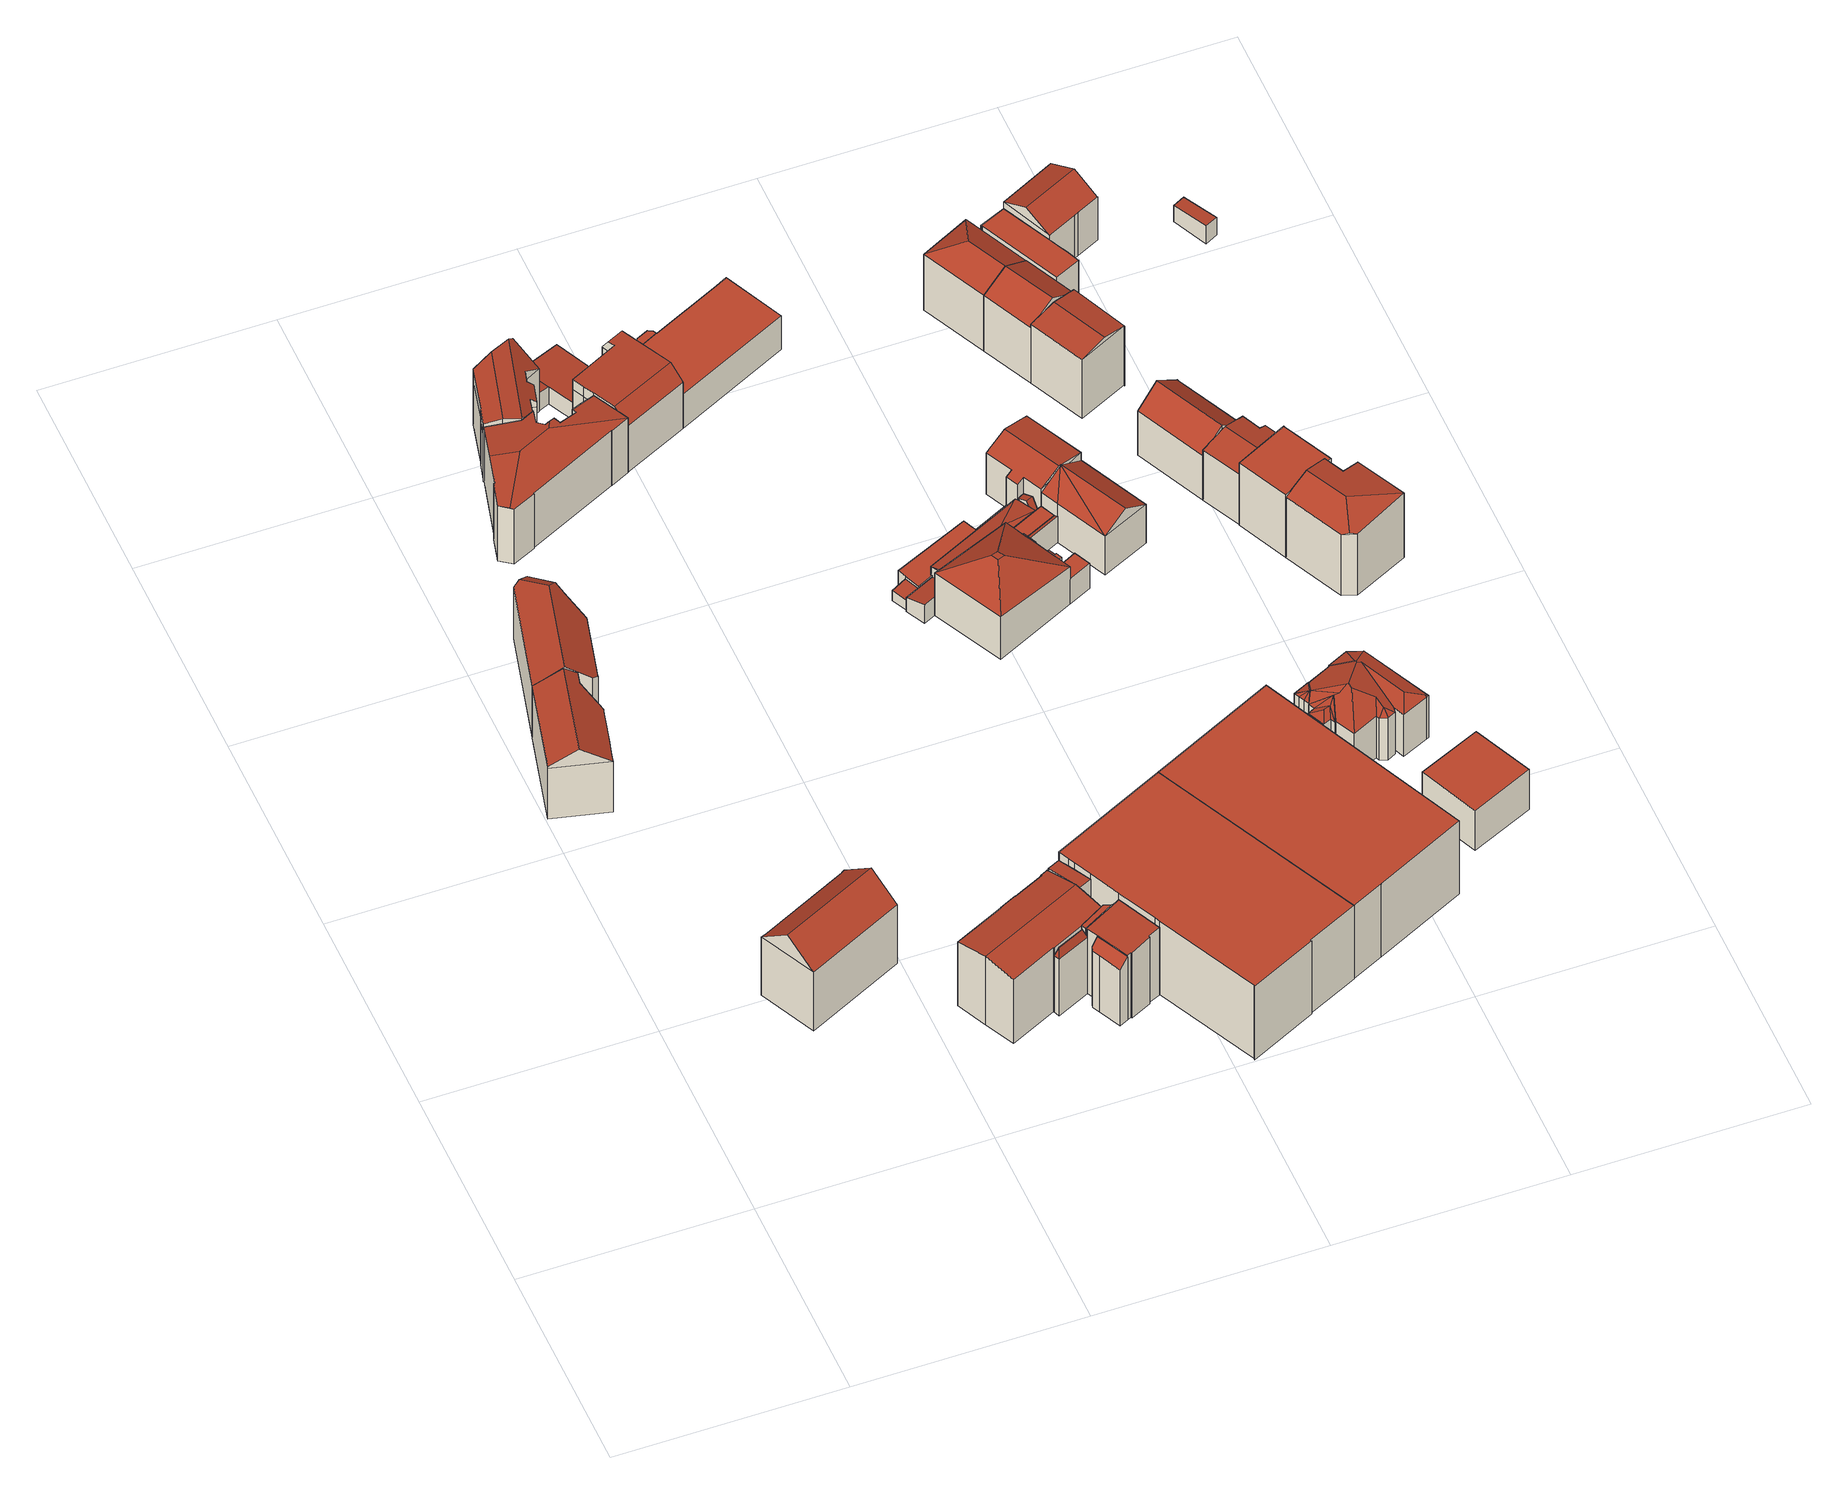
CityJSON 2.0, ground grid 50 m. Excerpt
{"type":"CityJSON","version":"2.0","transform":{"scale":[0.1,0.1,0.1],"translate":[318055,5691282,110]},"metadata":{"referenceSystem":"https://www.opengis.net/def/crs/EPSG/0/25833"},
"CityObjects":{
"building1":{"type":"Building","attributes":{"Dachtyp_tdc":"tdcFreeFormRoof","Gemeindeschluessel":14713000,"Dachneigung":34.24,"QualitaetDacherkennung":61,"Geometrietyp2DReferenz":"3000","function":"31001_9998","roofType":"5000","measuredHeight":19.07},"geometry":[{"type":"MultiSurface","lod":"2","boundaries":[[[0,1,2,3]],[[1,4,5,2]],[[4,6,7,5]],[[6,8,9,7]],[[8,10,11,9]],[[10,12,13,11]],[[12,14,15,13]],[[14,16,17,15]],[[16,18,19,17]],[[18,20,21,19]],[[20,0,3,21]],[[22,23,24,25]],[[26,27,23,22,16,14,12,10,8,6,4]],[[16,22,25,18]],[[0,27,26,1]],[[20,24,23,27,0]],[[1,26,4]],[[18,25,24,20]],[[3,2,5,7,9,11,13,15,17,19,21]]],"semantics":{"surfaces":[{"type":"WallSurface"},{"type":"RoofSurface"},{"type":"GroundSurface"}],"values":[0,0,0,0,0,0,0,0,0,0,0,1,1,0,0,0,0,0,2]}}]},
"building2":{"type":"Building","attributes":{"Dachtyp_tdc":"tdcFreeFormRoof","Gemeindeschluessel":14713000,"Dachneigung":39.67,"QualitaetDacherkennung":73,"Geometrietyp2DReferenz":"3000","function":"31001_9998","roofType":"5000","measuredHeight":22.48},"geometry":[{"type":"MultiSurface","lod":"2","boundaries":[[[28,29,30,31]],[[29,32,33,30]],[[32,34,35,33]],[[34,36,37,35]],[[36,38,39,37]],[[38,40,41,39]],[[40,42,43,41]],[[42,44,45,43]],[[44,28,31,45]],[[44,42,46,47]],[[38,36,34,32,29,28,47,46,40]],[[42,40,46]],[[28,44,47]],[[31,30,33,35,37,39,41,43,45]]],"semantics":{"surfaces":[{"type":"WallSurface"},{"type":"RoofSurface"},{"type":"GroundSurface"}],"values":[0,0,0,0,0,0,0,0,0,1,1,0,0,2]}}]},
"building3":{"type":"Building","attributes":{"Dachtyp_tdc":"tdcFreeFormRoof","Gemeindeschluessel":14713000,"Dachneigung":35.93,"QualitaetDacherkennung":79,"Geometrietyp2DReferenz":"3000","function":"31001_9998","roofType":"5000","measuredHeight":19.31},"geometry":[{"type":"MultiSurface","lod":"2","boundaries":[[[48,49,50,51]],[[49,52,53,50]],[[52,54,55,53]],[[54,56,57,55]],[[56,58,59,57]],[[58,60,61,59]],[[60,62,63,61]],[[62,64,65,63]],[[64,48,51,65]],[[66,67,54,68]],[[66,68,52,49,69]],[[58,56,67,66,69,48,64,62,60]],[[49,48,69]],[[54,52,68]],[[56,54,67]],[[51,50,53,55,57,59,61,63,65]]],"semantics":{"surfaces":[{"type":"WallSurface"},{"type":"RoofSurface"},{"type":"GroundSurface"}],"values":[0,0,0,0,0,0,0,0,0,1,1,1,0,0,0,2]}}]},
"building4":{"type":"Building","attributes":{"Gemeindeschluessel":14713000,"Geometrietyp2DReferenz":"3000","function":"31001_9998","roofType":"9999"},"children":["building4-1","building4-2","building4-3","building4-4","building4-5","building4-6"]},
"building4-1":{"type":"BuildingPart","attributes":{"Dachtyp_tdc":"tdcPolyFlatRoof","Dachneigung":8.08,"QualitaetDacherkennung":31,"Geometrietyp2DReferenz":"3000","roofType":"2100","measuredHeight":19.55},"parents":["building4"],"geometry":[{"type":"MultiSurface","lod":"2","boundaries":[[[70,71,72,73,74,75]],[[76,77,71,70,78]],[[79,74,73,80]],[[75,81,78,70]],[[74,79,82,81,75]],[[77,72,71]],[[76,83,80,73,72,77]],[[82,83,76,78,81]],[[79,80,83,82]]],"semantics":{"surfaces":[{"type":"WallSurface"},{"type":"RoofSurface"},{"type":"GroundSurface"},{"type":"ClosureSurface"}],"values":[0,1,2,0,3,0,3,0,3]}}]},
"building4-2":{"type":"BuildingPart","attributes":{"Dachtyp_tdc":"tdcPolyFlatRoof","Dachneigung":46.46,"QualitaetDacherkennung":35,"Geometrietyp2DReferenz":"3000","roofType":"2100","measuredHeight":18.21},"parents":["building4"],"geometry":[{"type":"MultiSurface","lod":"2","boundaries":[[[84,85,86,87]],[[88,89,90,91]],[[89,92,93,90]],[[92,94,95,93]],[[94,84,87,95]],[[94,92,89,88,85,84]],[[87,86,91,90,93,95]],[[91,86,85,88]]],"semantics":{"surfaces":[{"type":"WallSurface"},{"type":"RoofSurface"},{"type":"GroundSurface"},{"type":"ClosureSurface"}],"values":[0,0,0,0,0,1,2,3]}}]},
"building4-3":{"type":"BuildingPart","attributes":{"Dachtyp_tdc":"tdcPolyFlatRoof","Dachneigung":5.43,"QualitaetDacherkennung":51,"Geometrietyp2DReferenz":"3000","roofType":"2100","measuredHeight":19.42},"parents":["building4"],"geometry":[{"type":"MultiSurface","lod":"2","boundaries":[[[96,97,98,99,86,85]],[[72,100,101,73]],[[100,102,103,101]],[[102,104,105,103]],[[104,106,107,105]],[[106,108,109,107]],[[108,110,111,109]],[[110,112,113,111]],[[112,114,88,91,113]],[[114,112,110,108,106,104,102,100,72,77,76,97,96]],[[86,99,80,73,101,103,105,107,109,111,113,91]],[[76,83,98,97]],[[99,98,83,80]],[[73,80,83,76,77,72]],[[96,85,88,114]],[[85,86,91,88]]],"semantics":{"surfaces":[{"type":"WallSurface"},{"type":"RoofSurface"},{"type":"GroundSurface"},{"type":"ClosureSurface"}],"values":[0,0,0,0,0,0,0,0,0,1,2,0,3,3,0,3]}}]},
"building4-4":{"type":"BuildingPart","attributes":{"Dachtyp_tdc":"tdcPolyFlatRoof","Dachneigung":5.88,"QualitaetDacherkennung":68,"Geometrietyp2DReferenz":"3000","roofType":"2100","measuredHeight":19.72},"parents":["building4"],"geometry":[{"type":"MultiSurface","lod":"2","boundaries":[[[115,116,117,118,119]],[[116,120,121,117]],[[120,122,123,121]],[[122,124,125,126,123]],[[124,122,120,116,115,127,128,129,130]],[[131,118,117,121,123,126,132]],[[119,133,127,115]],[[119,118,131,133]],[[127,133,128]],[[130,125,124]],[[133,131,132,129,128]],[[129,132,126,125,130]]],"semantics":{"surfaces":[{"type":"WallSurface"},{"type":"RoofSurface"},{"type":"GroundSurface"},{"type":"ClosureSurface"}],"values":[0,0,0,0,1,2,0,3,0,0,3,3]}}]},
"building4-5":{"type":"BuildingPart","attributes":{"Dachtyp_tdc":"tdcGableRoof","Dachneigung":10.62,"QualitaetDacherkennung":54,"Geometrietyp2DReferenz":"3000","roofType":"3100","measuredHeight":19.66},"parents":["building4"],"geometry":[{"type":"MultiSurface","lod":"2","boundaries":[[[134,135,136,137]],[[135,138,139,136]],[[138,140,141,139]],[[140,142,143,141]],[[142,144,145,143]],[[144,146,147,145]],[[146,119,118,147]],[[125,75,74,126]],[[148,149,150,151,152]],[[149,153,154,150]],[[153,155,156,154]],[[155,157,158,156]],[[157,159,160,158]],[[159,134,137,160]],[[155,153,149,148,81,75,125,130,161]],[[161,128,133,119,146,144,142,140,138,135,134,159,157,155]],[[137,136,139,141,143,145,147,118,131,132,126,74,79,151,150,154,156,158,160]],[[131,118,119,133]],[[129,128,161]],[[132,131,133,128,129]],[[130,129,161]],[[125,126,132,129,130]],[[148,152,82,81]],[[81,82,79,74,75]],[[152,151,79,82]]],"semantics":{"surfaces":[{"type":"WallSurface"},{"type":"RoofSurface"},{"type":"GroundSurface"},{"type":"ClosureSurface"}],"values":[0,0,0,0,0,0,0,0,0,0,0,0,0,0,1,1,2,3,0,3,0,3,0,3,3]}}]},
"building4-6":{"type":"BuildingPart","attributes":{"Dachtyp_tdc":"tdcFreeFormRoof","Dachneigung":72.68,"QualitaetDacherkennung":35,"Geometrietyp2DReferenz":"3000","roofType":"5000","measuredHeight":18.62},"parents":["building4"],"geometry":[{"type":"MultiSurface","lod":"2","boundaries":[[[98,162,163,99]],[[162,152,151,163]],[[164,165,82,152]],[[164,152,162]],[[165,164,162,98]],[[165,98,83,82]],[[99,163,151,79,80]],[[79,151,152,82]],[[80,79,82,83]],[[99,80,83,98]]],"semantics":{"surfaces":[{"type":"WallSurface"},{"type":"RoofSurface"},{"type":"GroundSurface"},{"type":"ClosureSurface"}],"values":[0,0,1,1,1,1,2,3,3,3]}}]},
"building5":{"type":"Building","attributes":{"Dachtyp_tdc":"tdcFreeFormRoof","Gemeindeschluessel":14713000,"Dachneigung":10.07,"QualitaetDacherkennung":33,"Geometrietyp2DReferenz":"3000","function":"31001_9998","roofType":"5000","measuredHeight":17.31},"geometry":[{"type":"MultiSurface","lod":"2","boundaries":[[[166,167,168,169]],[[167,170,171,168]],[[170,172,173,171]],[[172,174,175,173]],[[174,176,177,175]],[[176,178,179,177]],[[178,180,181,179]],[[180,182,183,181]],[[182,184,185,183]],[[184,186,187,185]],[[186,188,189,187]],[[188,190,191,189]],[[190,192,193,191]],[[192,194,195,193]],[[194,196,197,195]],[[196,198,199,197]],[[198,200,201,199]],[[200,202,203,201]],[[202,204,205,203]],[[204,206,207,205]],[[206,208,209,207]],[[208,210,211,209]],[[210,212,213,211]],[[212,166,169,213]],[[214,215,216,206,204,202]],[[190,188,186,184,182,180,178,176,217,218]],[[196,194,192,190,218,215,214,200,198]],[[208,216,215,218,217,174,172,170,167,166,212,210]],[[202,200,214]],[[208,206,216]],[[176,174,217]],[[169,168,171,173,175,177,179,181,183,185,187,189,191,193,195,197,199,201,203,205,207,209,211,213]]],"semantics":{"surfaces":[{"type":"WallSurface"},{"type":"RoofSurface"},{"type":"GroundSurface"}],"values":[0,0,0,0,0,0,0,0,0,0,0,0,0,0,0,0,0,0,0,0,0,0,0,0,1,1,1,1,0,0,0,2]}}]},
"building6":{"type":"Building","attributes":{"Dachtyp_tdc":"tdcFreeFormRoof","Gemeindeschluessel":14713000,"Dachneigung":38.96,"QualitaetDacherkennung":47,"Geometrietyp2DReferenz":"3000","function":"31001_9998","roofType":"5000","measuredHeight":16.77},"geometry":[{"type":"MultiSurface","lod":"2","boundaries":[[[219,220,221,222]],[[220,223,224,221]],[[223,225,226,224]],[[225,227,228,226]],[[227,229,230,228]],[[229,231,232,230]],[[231,233,234,232]],[[233,235,236,234]],[[235,237,238,236]],[[237,239,240,238]],[[239,241,242,240]],[[241,243,244,242]],[[243,245,246,244]],[[245,247,248,246]],[[247,249,250,248]],[[249,251,252,250]],[[251,253,254,252]],[[253,219,222,254]],[[255,231,256,257,258,259,260,261,262,263,264]],[[265,266,267,268,269,270,271]],[[257,266,265,272,258]],[[245,259,258,272,247]],[[247,272,265,249]],[[249,265,271,251]],[[251,271,270,253]],[[253,270,269,219]],[[219,269,268,220]],[[220,268,267,223]],[[223,267,266,225]],[[225,266,257,227]],[[233,255,264,235]],[[235,264,263,237]],[[237,263,262,239]],[[239,262,261,241]],[[241,261,260,243]],[[243,260,259,245]],[[227,257,256,229]],[[229,256,231]],[[231,255,233]],[[222,221,224,226,228,230,232,234,236,238,240,242,244,246,248,250,252,254]]],"semantics":{"surfaces":[{"type":"WallSurface"},{"type":"RoofSurface"},{"type":"GroundSurface"}],"values":[0,0,0,0,0,0,0,0,0,0,0,0,0,0,0,0,0,0,1,1,1,0,0,0,0,0,0,0,0,0,0,0,0,0,0,0,0,0,0,2]}}]},
"building7":{"type":"Building","attributes":{"Dachtyp_tdc":"tdcPolyFlatRoof","Gemeindeschluessel":14713000,"Dachneigung":0,"QualitaetDacherkennung":28,"Geometrietyp2DReferenz":"3000","function":"31001_9998","roofType":"1000","measuredHeight":3},"geometry":[{"type":"MultiSurface","lod":"2","boundaries":[[[273,274,275,276]],[[274,277,278,275]],[[277,279,280,278]],[[279,281,282,280]],[[281,283,284,282]],[[283,273,276,284]],[[283,281,279,277,274,273]],[[276,275,278,280,282,284]]],"semantics":{"surfaces":[{"type":"WallSurface"},{"type":"RoofSurface"},{"type":"GroundSurface"}],"values":[0,0,0,0,0,0,1,2]}}]},
"building8":{"type":"Building","attributes":{"Gemeindeschluessel":14713000,"Geometrietyp2DReferenz":"3000","function":"31001_9998","roofType":"9999"},"children":["building8-1","building8-2"]},
"building8-1":{"type":"BuildingPart","attributes":{"Dachtyp_tdc":"tdcPolyFlatRoof","Dachneigung":5.07,"QualitaetDacherkennung":83,"Geometrietyp2DReferenz":"3000","roofType":"2100","measuredHeight":4.91},"parents":["building8"],"geometry":[{"type":"MultiSurface","lod":"2","boundaries":[[[285,286,287,288]],[[289,290,291,292]],[[290,293,294,291]],[[293,295,296,294]],[[295,297,298,296]],[[297,285,288,298]],[[297,295,293,290,289,286,285]],[[288,287,292,291,294,296,298]],[[289,292,287,286]]],"semantics":{"surfaces":[{"type":"WallSurface"},{"type":"RoofSurface"},{"type":"GroundSurface"},{"type":"ClosureSurface"}],"values":[0,0,0,0,0,0,1,2,3]}}]},
"building8-2":{"type":"BuildingPart","attributes":{"Dachtyp_tdc":"tdcPolyFlatRoof","Dachneigung":4.61,"QualitaetDacherkennung":52,"Geometrietyp2DReferenz":"3000","roofType":"2100","measuredHeight":5.13},"parents":["building8"],"geometry":[{"type":"MultiSurface","lod":"2","boundaries":[[[299,289,292,300]],[[301,302,287,286]],[[301,299,300,302]],[[301,286,289,299]],[[300,292,287,302]],[[286,287,292,289]]],"semantics":{"surfaces":[{"type":"WallSurface"},{"type":"RoofSurface"},{"type":"GroundSurface"},{"type":"ClosureSurface"}],"values":[0,0,0,1,2,3]}}]},
"building9":{"type":"Building","attributes":{"Dachtyp_tdc":"tdcFreeFormRoof","Gemeindeschluessel":14713000,"Dachneigung":2.97,"QualitaetDacherkennung":72,"Geometrietyp2DReferenz":"3000","function":"31001_9998","roofType":"5000","measuredHeight":16.59},"geometry":[{"type":"MultiSurface","lod":"2","boundaries":[[[303,304,305,306]],[[304,307,308,305]],[[307,309,310,308]],[[309,311,312,310]],[[311,313,314,312]],[[313,315,316,314]],[[315,317,318,316]],[[317,319,320,318]],[[319,321,322,320]],[[321,323,324,322]],[[323,303,306,324]],[[323,325,326,303]],[[327,328,329,330,331]],[[332,327,331,333,334,335,336,337,326,325]],[[303,326,337,304]],[[304,337,336,307]],[[307,336,335,309]],[[309,335,334,311]],[[311,334,333,313]],[[313,333,331,330,315]],[[321,332,325,323]],[[319,328,327,332,321]],[[315,330,329,317]],[[317,329,328,319]],[[306,305,308,310,312,314,316,318,320,322,324]]],"semantics":{"surfaces":[{"type":"WallSurface"},{"type":"RoofSurface"},{"type":"GroundSurface"}],"values":[0,0,0,0,0,0,0,0,0,0,0,1,1,1,0,0,0,0,0,0,0,0,0,0,2]}}]},
"building10":{"type":"Building","attributes":{"Dachtyp_tdc":"tdcPolyFlatRoof","Gemeindeschluessel":14713000,"Dachneigung":0,"QualitaetDacherkennung":46,"Geometrietyp2DReferenz":"3000","function":"31001_9998","roofType":"1000","measuredHeight":21.05},"geometry":[{"type":"MultiSurface","lod":"2","boundaries":[[[338,339,340,341]],[[339,342,343,340]],[[342,344,345,343]],[[344,346,347,345]],[[346,348,349,347]],[[348,350,351,349]],[[350,352,353,351]],[[352,354,355,353]],[[354,356,357,355]],[[356,358,359,357]],[[358,360,361,359]],[[360,362,363,361]],[[362,364,365,363]],[[364,338,341,365]],[[364,362,360,358,356,354,352,350,348,346,344,342,339,338]],[[341,340,343,345,347,349,351,353,355,357,359,361,363,365]]],"semantics":{"surfaces":[{"type":"WallSurface"},{"type":"RoofSurface"},{"type":"GroundSurface"}],"values":[0,0,0,0,0,0,0,0,0,0,0,0,0,0,1,2]}}]},
"building11":{"type":"Building","attributes":{"Dachtyp_tdc":"tdcPolyFlatRoof","Gemeindeschluessel":14713000,"Dachneigung":16.21,"QualitaetDacherkennung":68,"Geometrietyp2DReferenz":"3000","function":"31001_9998","roofType":"2100","measuredHeight":5.24},"geometry":[{"type":"MultiSurface","lod":"2","boundaries":[[[366,367,368,369]],[[367,370,371,368]],[[370,372,373,371]],[[372,374,375,373]],[[374,366,369,375]],[[374,372,370,367,366]],[[369,368,371,373,375]]],"semantics":{"surfaces":[{"type":"WallSurface"},{"type":"RoofSurface"},{"type":"GroundSurface"}],"values":[0,0,0,0,0,1,2]}}]},
"building12":{"type":"Building","attributes":{"Gemeindeschluessel":14713000,"Geometrietyp2DReferenz":"3000","function":"31001_9998","roofType":"9999"},"children":["building12-1","building12-2"]},
"building12-1":{"type":"BuildingPart","attributes":{"Dachtyp_tdc":"tdcPolyFlatRoof","Dachneigung":0,"QualitaetDacherkennung":79,"Geometrietyp2DReferenz":"3000","roofType":"1000","measuredHeight":9.75},"parents":["building12"],"geometry":[{"type":"MultiSurface","lod":"2","boundaries":[[[376,377,378,379,380]],[[377,381,382,378]],[[381,383,384,382]],[[383,385,386,384]],[[385,387,324,386]],[[387,388,322,324]],[[388,389,390,322]],[[389,391,390]],[[388,387,385,383,381,377,376,389]],[[379,378,382,384,386,324,322,390]],[[380,391,389,376]],[[380,379,390,391]]],"semantics":{"surfaces":[{"type":"WallSurface"},{"type":"RoofSurface"},{"type":"GroundSurface"},{"type":"ClosureSurface"}],"values":[0,0,0,0,0,0,0,0,1,2,0,3]}}]},
"building12-2":{"type":"BuildingPart","attributes":{"Dachtyp_tdc":"tdcPolyFlatRoof","Dachneigung":0,"QualitaetDacherkennung":63,"Geometrietyp2DReferenz":"3000","roofType":"1000","measuredHeight":9.6},"parents":["building12"],"geometry":[{"type":"MultiSurface","lod":"2","boundaries":[[[392,393,394,395]],[[393,396,397,394]],[[396,398,399,397]],[[398,400,401,399]],[[400,380,379,401]],[[392,380,400,398,396,393,392,391]],[[395,394,397,399,401,379,395,390]],[[391,392,395,390]],[[395,379,380,392]]],"semantics":{"surfaces":[{"type":"WallSurface"},{"type":"RoofSurface"},{"type":"GroundSurface"},{"type":"ClosureSurface"}],"values":[0,0,0,0,0,1,2,3,3]}}]},
"building13":{"type":"Building","attributes":{"Gemeindeschluessel":14713000,"Geometrietyp2DReferenz":"3000","function":"31001_9998","roofType":"9999"},"children":["building13-1","building13-2","building13-3"]},
"building13-1":{"type":"BuildingPart","attributes":{"Dachtyp_tdc":"tdcPolyFlatRoof","Dachneigung":14.24,"QualitaetDacherkennung":54,"Geometrietyp2DReferenz":"3000","roofType":"2100","measuredHeight":3.32},"parents":["building13"],"geometry":[{"type":"MultiSurface","lod":"2","boundaries":[[[402,403,404,405]],[[403,406,407,404]],[[406,408,409,407]],[[406,403,402,408]],[[409,405,404,407]],[[402,405,409,408]]],"semantics":{"surfaces":[{"type":"WallSurface"},{"type":"RoofSurface"},{"type":"GroundSurface"},{"type":"ClosureSurface"}],"values":[0,0,0,1,2,3]}}]},
"building13-2":{"type":"BuildingPart","attributes":{"Dachtyp_tdc":"tdcPolyFlatRoof","Dachneigung":6.04,"QualitaetDacherkennung":58,"Geometrietyp2DReferenz":"3000","roofType":"2100","measuredHeight":3.24},"parents":["building13"],"geometry":[{"type":"MultiSurface","lod":"2","boundaries":[[[410,411,412,413]],[[414,415,416,417]],[[415,410,413,416]],[[415,414,411,410]],[[413,412,417,416]],[[414,417,412,411]]],"semantics":{"surfaces":[{"type":"WallSurface"},{"type":"RoofSurface"},{"type":"GroundSurface"},{"type":"ClosureSurface"}],"values":[0,0,0,1,2,3]}}]},
"building13-3":{"type":"BuildingPart","attributes":{"Dachtyp_tdc":"tdcPolyFlatRoof","Dachneigung":0,"QualitaetDacherkennung":43,"Geometrietyp2DReferenz":"3000","roofType":"1000","measuredHeight":4.02},"parents":["building13"],"geometry":[{"type":"MultiSurface","lod":"2","boundaries":[[[418,419,420,412,411]],[[419,421,422,420]],[[421,423,402,405,422]],[[424,425,426,409,408]],[[425,427,428,426]],[[427,429,414,417,428]],[[429,427,425,424,423,421,419,418]],[[412,420,422,405,409,426,428,417]],[[408,402,423,424]],[[408,409,405,402]],[[411,414,429,418]],[[411,412,417,414]]],"semantics":{"surfaces":[{"type":"WallSurface"},{"type":"RoofSurface"},{"type":"GroundSurface"},{"type":"ClosureSurface"}],"values":[0,0,0,0,0,0,1,2,0,3,0,3]}}]},
"building14":{"type":"Building","attributes":{"name":"Evangelische Gemeinde ELIM","Gemeindeschluessel":14713000,"Geometrietyp2DReferenz":"3000","function":"31001_3041","roofType":"9999"},"children":["building14-1","building14-2","building14-3","building14-4"]},
"building14-1":{"type":"BuildingPart","attributes":{"Dachtyp_tdc":"tdcPolyFlatRoof","Dachneigung":0,"QualitaetDacherkennung":54,"Geometrietyp2DReferenz":"3000","roofType":"1000","measuredHeight":7.16},"parents":["building14"],"geometry":[{"type":"MultiSurface","lod":"2","boundaries":[[[430,431,432,433]],[[431,434,435,432]],[[434,436,437,435]],[[436,438,439,437]],[[438,436,434,431,430]],[[433,432,435,437,439]],[[433,439,438,430]]],"semantics":{"surfaces":[{"type":"WallSurface"},{"type":"RoofSurface"},{"type":"GroundSurface"},{"type":"ClosureSurface"}],"values":[0,0,0,0,1,2,3]}}]},
"building14-2":{"type":"BuildingPart","attributes":{"Dachtyp_tdc":"tdcPolyFlatRoof","Dachneigung":0,"QualitaetDacherkennung":62,"Geometrietyp2DReferenz":"3000","roofType":"1000","measuredHeight":7.21},"parents":["building14"],"geometry":[{"type":"MultiSurface","lod":"2","boundaries":[[[440,441,442,443]],[[441,444,445,442]],[[446,447,448,449]],[[446,449,444,441,440]],[[443,442,445,448,447]],[[449,448,445,444]],[[443,447,446,440]]],"semantics":{"surfaces":[{"type":"WallSurface"},{"type":"RoofSurface"},{"type":"GroundSurface"},{"type":"ClosureSurface"}],"values":[0,0,0,1,2,3,3]}}]},
"building14-3":{"type":"BuildingPart","attributes":{"Dachtyp_tdc":"tdcCutTentRoof","Dachneigung":29.55,"QualitaetDacherkennung":55,"Geometrietyp2DReferenz":"3000","roofType":"9999","measuredHeight":16.65},"parents":["building14"],"geometry":[{"type":"MultiSurface","lod":"2","boundaries":[[[450,451,452,453]],[[451,454,443,452]],[[454,440,443]],[[455,456,457,447,446]],[[456,458,459,457]],[[458,460,461,459]],[[460,462,430,433,461]],[[463,464,465,439,438]],[[464,450,453,465]],[[450,464,466,467]],[[454,451,450,467,468]],[[463,462,460,458,456,455,454,468,469]],[[464,463,469,466]],[[469,468,467,466]],[[453,452,443,447,457,459,461,433,439,465]],[[446,440,454,455]],[[446,447,443,440]],[[438,430,462,463]],[[438,439,433,430]]],"semantics":{"surfaces":[{"type":"WallSurface"},{"type":"RoofSurface"},{"type":"GroundSurface"},{"type":"ClosureSurface"}],"values":[0,0,0,0,0,0,0,0,0,1,1,1,1,1,2,0,3,0,3]}}]},
"building14-4":{"type":"BuildingPart","attributes":{"Dachtyp_tdc":"tdcPolyFlatRoof","Dachneigung":21.64,"QualitaetDacherkennung":41,"Geometrietyp2DReferenz":"3000","roofType":"2100","measuredHeight":7.52},"parents":["building14"],"geometry":[{"type":"MultiSurface","lod":"2","boundaries":[[[470,449,448,471]],[[444,472,473,445]],[[472,470,471,473]],[[472,444,449,470]],[[471,448,445,473]],[[445,448,449,444]]],"semantics":{"surfaces":[{"type":"WallSurface"},{"type":"RoofSurface"},{"type":"GroundSurface"},{"type":"ClosureSurface"}],"values":[0,0,0,1,2,3]}}]},
"building15":{"type":"Building","attributes":{"Dachtyp_tdc":"tdcPolyFlatRoof","Gemeindeschluessel":14713000,"Dachneigung":0,"QualitaetDacherkennung":45,"Geometrietyp2DReferenz":"3000","function":"31001_9998","roofType":"1000","measuredHeight":20.93},"geometry":[{"type":"MultiSurface","lod":"2","boundaries":[[[344,342,474,475]],[[342,339,476,474]],[[339,477,478,476]],[[477,479,480,478]],[[479,481,482,480]],[[481,483,484,482]],[[483,344,475,484]],[[483,481,479,477,339,342,344]],[[475,474,476,478,480,482,484]]],"semantics":{"surfaces":[{"type":"WallSurface"},{"type":"RoofSurface"},{"type":"GroundSurface"}],"values":[0,0,0,0,0,0,0,1,2]}}]},
"building16":{"type":"Building","attributes":{"Gemeindeschluessel":14713000,"Geometrietyp2DReferenz":"3000","function":"31001_9998","roofType":"9999"},"children":["building16-1","building16-2"]},
"building16-1":{"type":"BuildingPart","attributes":{"Dachtyp_tdc":"tdcHipAndGableRoof","Dachneigung":15.23,"QualitaetDacherkennung":34,"Geometrietyp2DReferenz":"3000","roofType":"5000","measuredHeight":7.49},"parents":["building16"],"geometry":[{"type":"MultiSurface","lod":"2","boundaries":[[[485,486,487,488]],[[489,490,491,492,493]],[[490,485,488,491]],[[489,494,495,496,486,497]],[[485,490,498]],[[486,485,498,497]],[[490,489,497,498]],[[488,487,499,492,491]],[[493,494,489]],[[499,487,486,496]],[[492,499,496,495,493]],[[493,495,494]]],"semantics":{"surfaces":[{"type":"WallSurface"},{"type":"RoofSurface"},{"type":"GroundSurface"},{"type":"ClosureSurface"}],"values":[0,0,0,1,0,1,1,2,0,0,3,3]}}]},
"building16-2":{"type":"BuildingPart","attributes":{"Dachtyp_tdc":"tdcGableRoof","Dachneigung":65.13,"QualitaetDacherkennung":4,"Geometrietyp2DReferenz":"3000","roofType":"3100","measuredHeight":8.03},"parents":["building16"],"geometry":[{"type":"MultiSurface","lod":"2","boundaries":[[[500,501,502,499,496]],[[501,503,504,502]],[[503,493,492,504]],[[503,501,505]],[[501,500,506,505]],[[493,503,505,506,494]],[[499,502,504,492]],[[496,495,500]],[[499,492,493,495,496]],[[506,500,495,494]],[[494,495,493]]],"semantics":{"surfaces":[{"type":"WallSurface"},{"type":"RoofSurface"},{"type":"GroundSurface"},{"type":"ClosureSurface"}],"values":[0,0,0,0,1,1,2,0,3,0,3]}}]},
"building17":{"type":"Building","attributes":{"name":"Evangelische Gemeinde ELIM","Dachtyp_tdc":"tdcPolyFlatRoof","Gemeindeschluessel":14713000,"Dachneigung":0,"QualitaetDacherkennung":0,"Geometrietyp2DReferenz":"3000","BezugspunktDach":"2000","function":"31001_3041","measuredHeight":8.41},"geometry":[{"type":"MultiSurface","lod":"2","boundaries":[[[507,508,509,510]],[[510,509,511,512]],[[509,508,513,511]],[[508,507,514,513]],[[507,510,512,514]],[[512,511,513,514]]],"semantics":{"surfaces":[{"type":"RoofSurface"},{"type":"WallSurface"},{"type":"GroundSurface"}],"values":[0,1,1,1,1,2]}}]},
"building18":{"type":"Building","attributes":{"name":"Evangelische Gemeinde ELIM","Dachtyp_tdc":"tdcPolyFlatRoof","Gemeindeschluessel":14713000,"Dachneigung":0,"QualitaetDacherkennung":0,"Geometrietyp2DReferenz":"3000","BezugspunktDach":"2000","function":"31001_3041","measuredHeight":8.57},"geometry":[{"type":"MultiSurface","lod":"2","boundaries":[[[515,516,517,518,519,520]],[[520,519,521,522]],[[519,518,523,521]],[[518,517,524,523]],[[517,516,525,524]],[[516,515,526,525]],[[515,520,522,526]],[[522,521,523,524,525,526]]],"semantics":{"surfaces":[{"type":"RoofSurface"},{"type":"WallSurface"},{"type":"GroundSurface"}],"values":[0,1,1,1,1,1,1,2]}}]},
"building19":{"type":"Building","attributes":{"Dachtyp_tdc":"tdcFreeFormRoof","Gemeindeschluessel":14713000,"Dachneigung":11.02,"QualitaetDacherkennung":28,"Geometrietyp2DReferenz":"3000","function":"31001_9998","roofType":"5000","measuredHeight":14.49},"geometry":[{"type":"MultiSurface","lod":"2","boundaries":[[[527,528,529,530]],[[528,531,532,529]],[[531,533,534,532]],[[533,535,536,534]],[[535,537,442,536]],[[537,538,539,442]],[[538,540,541,539]],[[540,527,530,541]],[[542,535,533,543]],[[538,537,542,543,531,528,527,540]],[[533,531,543]],[[537,535,542]],[[530,529,532,534,536,442,539,541]]],"semantics":{"surfaces":[{"type":"WallSurface"},{"type":"RoofSurface"},{"type":"GroundSurface"}],"values":[0,0,0,0,0,0,0,0,1,1,0,0,2]}}]},
"building20":{"type":"Building","attributes":{"Dachtyp_tdc":"tdcFreeFormRoof","Gemeindeschluessel":14713000,"Dachneigung":30.8,"QualitaetDacherkennung":63,"Geometrietyp2DReferenz":"3000","function":"31001_9998","roofType":"5000","measuredHeight":14.58},"geometry":[{"type":"MultiSurface","lod":"2","boundaries":[[[544,545,536,442]],[[545,546,547,536]],[[546,548,549,547]],[[548,550,473,549]],[[550,544,442,473]],[[551,548,552]],[[551,550,548]],[[550,551,544]],[[552,548,546]],[[551,552,546,545]],[[551,545,544]],[[442,536,547,549,473]]],"semantics":{"surfaces":[{"type":"WallSurface"},{"type":"RoofSurface"},{"type":"GroundSurface"}],"values":[0,0,0,0,0,1,1,1,0,1,0,2]}}]},
"building21":{"type":"Building","attributes":{"Dachtyp_tdc":"tdcFreeFormRoof","Gemeindeschluessel":14713000,"Dachneigung":19.25,"QualitaetDacherkennung":53,"Geometrietyp2DReferenz":"3000","function":"31001_9998","roofType":"5000","measuredHeight":14.63},"geometry":[{"type":"MultiSurface","lod":"2","boundaries":[[[553,554,555,556]],[[554,557,558,555]],[[557,559,560,558]],[[559,561,562,560]],[[561,563,564,562]],[[563,565,566,564]],[[565,567,568,566]],[[567,569,570,568]],[[569,571,572,570]],[[571,573,574,572]],[[573,575,576,574]],[[575,577,578,576]],[[577,579,580,578]],[[579,581,582,580]],[[581,583,584,582]],[[583,585,586,584]],[[585,587,588,586]],[[587,589,590,588]],[[589,591,592,590]],[[591,593,594,592]],[[593,595,596,594]],[[595,597,598,596]],[[597,599,600,598]],[[599,601,602,600]],[[601,603,604,602]],[[603,605,606,604]],[[605,553,556,606]],[[607,608,605,603]],[[607,603,601]],[[608,609,610]],[[608,593,609]],[[607,593,608]],[[607,595,593]],[[607,597,595]],[[607,599,597]],[[599,607,601]],[[611,612,609,593,591]],[[611,589,613]],[[589,611,591]],[[613,581,611]],[[581,613,583]],[[614,613,589,587]],[[614,587,585]],[[613,614,585,583]],[[612,611,581,579]],[[615,616,610,609,612,579,577]],[[617,615,577,575]],[[618,617,575,573]],[[619,618,573,571]],[[619,571,569]],[[620,621,616,615,617,618,619,569,567]],[[622,620,567,565]],[[623,622,565,563]],[[623,563,561]],[[624,621,620,622,623,561,559]],[[625,624,559,557]],[[625,557,554]],[[624,625,554,553]],[[608,610,616,621,624,553,605]],[[556,555,558,560,562,564,566,568,570,572,574,576,578,580,582,584,586,588,590,592,594,596,598,600,602,604,606]]],"semantics":{"surfaces":[{"type":"WallSurface"},{"type":"RoofSurface"},{"type":"GroundSurface"}],"values":[0,0,0,0,0,0,0,0,0,0,0,0,0,0,0,0,0,0,0,0,0,0,0,0,0,0,0,1,1,1,1,1,1,1,1,1,1,1,1,1,1,1,1,1,1,1,1,1,1,1,1,1,1,1,1,1,1,1,1,2]}}]},
"building22":{"type":"Building","attributes":{"Dachtyp_tdc":"tdcPolyFlatRoof","Gemeindeschluessel":14713000,"Dachneigung":0,"QualitaetDacherkennung":57,"Geometrietyp2DReferenz":"3000","function":"31001_9998","roofType":"1000","measuredHeight":11.56},"geometry":[{"type":"MultiSurface","lod":"2","boundaries":[[[626,627,628,629]],[[627,630,631,628]],[[630,632,633,631]],[[632,626,629,633]],[[632,630,627,626]],[[629,628,631,633]]],"semantics":{"surfaces":[{"type":"WallSurface"},{"type":"RoofSurface"},{"type":"GroundSurface"}],"values":[0,0,0,0,1,2]}}]},
"building23":{"type":"Building","attributes":{"Dachtyp_tdc":"tdcFreeFormRoof","Gemeindeschluessel":14713000,"Dachneigung":28.95,"QualitaetDacherkennung":62,"Geometrietyp2DReferenz":"3000","function":"31001_9998","roofType":"5000","measuredHeight":19.36},"geometry":[{"type":"MultiSurface","lod":"2","boundaries":[[[634,635,636,637]],[[635,638,639,636]],[[638,640,641,639]],[[640,642,643,641]],[[642,634,637,643]],[[644,645,646]],[[635,634,647,646,645]],[[648,644,646,647,649]],[[640,648,649,642]],[[642,649,647,634]],[[638,644,648,640]],[[635,645,644,638]],[[637,636,639,641,643]]],"semantics":{"surfaces":[{"type":"WallSurface"},{"type":"RoofSurface"},{"type":"GroundSurface"}],"values":[0,0,0,0,0,1,1,1,0,0,0,0,2]}}]},
"building24":{"type":"Building","attributes":{"Dachtyp_tdc":"tdcGableRoof","Gemeindeschluessel":14713000,"Dachneigung":29.82,"QualitaetDacherkennung":54,"Geometrietyp2DReferenz":"3000","function":"31001_9998","roofType":"3100","measuredHeight":19.45},"geometry":[{"type":"MultiSurface","lod":"2","boundaries":[[[650,634,637,651]],[[634,652,643,637]],[[652,653,654,643]],[[653,650,651,654]],[[652,634,655]],[[650,653,656]],[[634,650,656,655]],[[653,652,655,656]],[[651,637,643,654]]],"semantics":{"surfaces":[{"type":"WallSurface"},{"type":"RoofSurface"},{"type":"GroundSurface"}],"values":[0,0,0,0,0,0,1,1,2]}}]},
"building25":{"type":"Building","attributes":{"Dachtyp_tdc":"tdcFreeFormRoof","Gemeindeschluessel":14713000,"Dachneigung":10.29,"QualitaetDacherkennung":47,"Geometrietyp2DReferenz":"3000","function":"31001_9998","roofType":"5000","measuredHeight":18.13},"geometry":[{"type":"MultiSurface","lod":"2","boundaries":[[[657,658,654,651]],[[659,660,661,662]],[[660,663,664,661]],[[663,657,651,664]],[[663,665,666,657]],[[660,659,660,658,666,665]],[[663,660,665]],[[658,657,666]],[[651,654,661,662,661,664]],[[661,654,658,660]]],"semantics":{"surfaces":[{"type":"WallSurface"},{"type":"RoofSurface"},{"type":"GroundSurface"}],"values":[0,0,0,0,1,1,0,0,2,0]}}]},
"building26":{"type":"Building","attributes":{"Dachtyp_tdc":"tdcGableRoof","Gemeindeschluessel":14713000,"Dachneigung":38.06,"QualitaetDacherkennung":73,"Geometrietyp2DReferenz":"3000","function":"31001_9998","roofType":"3100","measuredHeight":16.95},"geometry":[{"type":"MultiSurface","lod":"2","boundaries":[[[667,668,669,670]],[[668,671,672,669]],[[671,673,674,672]],[[673,675,676,674]],[[675,677,678,676]],[[677,679,680,678]],[[679,681,682,680]],[[681,667,670,682]],[[677,675,673,671]],[[671,668,667,681,679,677]],[[670,669,672,674,676,678,680,682]]],"semantics":{"surfaces":[{"type":"WallSurface"},{"type":"RoofSurface"},{"type":"GroundSurface"}],"values":[0,0,0,0,0,0,0,0,1,1,2]}}]},
"building27":{"type":"Building","attributes":{"Dachtyp_tdc":"tdcFreeFormRoof","Gemeindeschluessel":14713000,"Dachneigung":14.04,"QualitaetDacherkennung":79,"Geometrietyp2DReferenz":"3000","function":"31001_9998","roofType":"5000","measuredHeight":16.07},"geometry":[{"type":"MultiSurface","lod":"2","boundaries":[[[683,684,669,674]],[[684,685,686,669]],[[685,687,688,686]],[[687,689,690,688]],[[689,691,692,690]],[[691,683,674,692]],[[691,693,694,683]],[[689,687,685,684,694,693]],[[684,683,694]],[[691,689,693]],[[674,669,686,688,690,692]]],"semantics":{"surfaces":[{"type":"WallSurface"},{"type":"RoofSurface"},{"type":"GroundSurface"}],"values":[0,0,0,0,0,0,1,1,0,0,2]}}]},
"building28":{"type":"Building","attributes":{"Dachtyp_tdc":"tdcPolyFlatRoof","Gemeindeschluessel":14713000,"Dachneigung":0,"QualitaetDacherkennung":62,"Geometrietyp2DReferenz":"3000","function":"31001_9998","roofType":"1000","measuredHeight":17.84},"geometry":[{"type":"MultiSurface","lod":"2","boundaries":[[[695,696,697,698]],[[696,699,700,697]],[[699,701,702,700]],[[701,703,704,702]],[[703,705,706,704]],[[705,707,708,706]],[[707,695,698,708]],[[707,705,703,701,699,696,695]],[[698,697,700,702,704,706,708]]],"semantics":{"surfaces":[{"type":"WallSurface"},{"type":"RoofSurface"},{"type":"GroundSurface"}],"values":[0,0,0,0,0,0,0,1,2]}}]},
"building29":{"type":"Building","attributes":{"Dachtyp_tdc":"tdcPolyFlatRoof","Gemeindeschluessel":14713000,"Dachneigung":0,"QualitaetDacherkennung":71,"Geometrietyp2DReferenz":"3000","function":"31001_9998","roofType":"1000","measuredHeight":11.01},"geometry":[{"type":"MultiSurface","lod":"2","boundaries":[[[709,710,711,712]],[[710,713,714,711]],[[713,715,716,714]],[[715,717,718,716]],[[717,719,720,718]],[[719,721,722,720]],[[721,723,724,722]],[[723,725,726,724]],[[725,709,712,726]],[[725,723,721,719,717,715,713,710,709]],[[712,711,714,716,718,720,722,724,726]]],"semantics":{"surfaces":[{"type":"WallSurface"},{"type":"RoofSurface"},{"type":"GroundSurface"}],"values":[0,0,0,0,0,0,0,0,0,1,2]}}]},
"building30":{"type":"Building","attributes":{"Dachtyp_tdc":"tdcFreeFormRoof","Gemeindeschluessel":14713000,"Dachneigung":10.09,"QualitaetDacherkennung":33,"Geometrietyp2DReferenz":"3000","function":"31001_9998","roofType":"5000","measuredHeight":20.31},"geometry":[{"type":"MultiSurface","lod":"2","boundaries":[[[727,728,729,708]],[[728,730,731,729]],[[730,732,733,731]],[[732,734,735,733]],[[734,736,737,735]],[[736,738,739,737]],[[738,740,741,739]],[[740,742,698,741]],[[742,727,708,698]],[[736,743,744,738]],[[736,734,732,730,728,727,745,743]],[[740,744,743,745,742]],[[727,742,745]],[[740,738,744]],[[708,729,731,733,735,737,739,741,698]]],"semantics":{"surfaces":[{"type":"WallSurface"},{"type":"RoofSurface"},{"type":"GroundSurface"}],"values":[0,0,0,0,0,0,0,0,0,1,1,1,0,0,2]}}]},
"building31":{"type":"Building","attributes":{"Dachtyp_tdc":"tdcFreeFormRoof","Gemeindeschluessel":14713000,"Dachneigung":29.45,"QualitaetDacherkennung":54,"Geometrietyp2DReferenz":"3000","function":"31001_9998","roofType":"5000","measuredHeight":15.91},"geometry":[{"type":"MultiSurface","lod":"2","boundaries":[[[746,747,748,749]],[[747,750,751,748]],[[750,752,753,751]],[[752,754,755,753]],[[754,756,757,755]],[[756,758,759,757]],[[758,746,749,759]],[[754,752,760,761,746,758,756]],[[761,760,750,747]],[[747,746,761]],[[752,750,760]],[[749,748,751,753,755,757,759]]],"semantics":{"surfaces":[{"type":"WallSurface"},{"type":"RoofSurface"},{"type":"GroundSurface"}],"values":[0,0,0,0,0,0,0,1,1,0,0,2]}}]},
"building32":{"type":"Building","attributes":{"name":"Katholisch-apostolische Gemeinde","Dachtyp_tdc":"tdcPolyFlatRoof","Gemeindeschluessel":14713000,"Dachneigung":3.27,"QualitaetDacherkennung":72,"Geometrietyp2DReferenz":"3000","function":"31001_3041","roofType":"2100","measuredHeight":5.1},"geometry":[{"type":"MultiSurface","lod":"2","boundaries":[[[762,763,764,765]],[[763,766,767,764]],[[766,768,769,767]],[[768,762,765,769]],[[768,766,763,762]],[[765,764,767,769]]],"semantics":{"surfaces":[{"type":"WallSurface"},{"type":"RoofSurface"},{"type":"GroundSurface"}],"values":[0,0,0,0,1,2]}}]}
},
"vertices":[
[139,1277,157],[133,1251,157],[133,1251,12],[139,1277,12],[160,1194,157],[160,1194,12],[158,1188,157],[158,1188,12],[155,1174,157],[155,1174,12],[139,1109,157],[139,1109,12],[132,1083,157],[132,1083,12],[129,1071,157],[129,1071,12],[127,1060,157],[127,1060,12],[2,1090,157],[2,1090,12],[53,1298,157],[53,1298,12],[62,1075,203],[113,1283,203],[53,1298,161],[2,1090,161],[133,1251,185],[139,1277,185],
[218,514,174],[225,517,174],[225,517,7],[218,514,7],[226,516,175],[226,516,7],[425,612,175],[425,612,7],[425,613,174],[425,613,7],[432,617,174],[432,617,7],[433,616,175],[433,616,7],[493,493,176],[493,493,7],[277,389,176],[277,389,7],[463,554,232],[248,451,232],
[139,1277,188],[53,1298,160],[53,1298,13],[139,1277,13],[115,1552,160],[115,1552,13],[150,1569,160],[150,1569,13],[192,1480,186],[192,1480,13],[217,1426,159],[217,1426,13],[181,1277,159],[181,1277,13],[182,1276,158],[182,1276,13],[168,1270,166],[168,1270,13],[166,1492,206],[182,1502,197],[130,1559,169],[115,1283,206],
[855,325,200],[871,319,201],[871,319,198],[871,319,6],[855,325,6],[855,325,190],[804,288,191],[811,291,192],[799,298,191],[799,298,6],[804,288,6],[799,298,190],[799,298,168],[804,288,168],
[804,256,172],[817,263,188],[817,263,6],[804,256,6],[853,192,188],[834,183,166],[834,183,6],[853,192,6],[810,232,167],[810,232,6],[802,247,167],[802,247,6],
[817,263,191],[806,285,191],[806,285,168],[806,285,6],[888,327,200],[888,327,6],[929,241,200],[929,241,6],[934,230,200],[934,230,6],[908,219,197],[908,219,6],[908,215,197],[908,215,6],[863,193,193],[863,193,6],[861,196,192],[861,196,6],[853,192,192],
[820,470,194],[831,447,197],[831,447,6],[820,470,6],[820,470,189],[838,432,199],[838,432,6],[856,394,203],[856,394,6],[829,382,203],[829,382,201],[829,382,6],[793,458,194],[822,397,201],[825,391,202],[825,390,202],[793,458,6],[825,391,6],[793,458,189],
[673,401,189],[672,402,188],[672,402,6],[673,401,6],[709,420,188],[709,420,6],[710,419,189],[710,419,6],[776,450,189],[776,450,6],[775,452,188],[775,452,6],[818,473,188],[818,473,6],[728,264,190],[727,265,190],[727,265,6],[728,264,6],[728,264,168],[625,216,190],[625,216,6],[593,282,203],[593,282,6],[561,349,189],[561,349,6],[605,369,189],[605,369,6],[825,391,203],
[734,251,168],[734,251,6],[738,261,192],[796,288,191],
[285,1937,178],[310,1949,178],[310,1949,16],[285,1937,16],[315,1952,177],[315,1952,16],[307,1918,182],[307,1918,16],[321,1903,186],[321,1903,16],[343,1913,185],[343,1913,16],[350,1897,185],[350,1897,16],[390,1916,179],[390,1916,16],[386,1925,179],[386,1925,16],[408,1936,176],[408,1936,16],[441,1951,171],[441,1951,16],[480,1871,173],[480,1871,16],[480,1870,173],[480,1870,16],[439,1850,173],[439,1850,16],[438,1851,174],[438,1851,16],[237,1754,174],[237,1754,16],[238,1753,173],[238,1753,16],[187,1729,173],[187,1729,16],[161,1749,173],[161,1749,16],[174,1804,177],[174,1804,16],[176,1804,177],[176,1804,16],[213,1951,169],[213,1951,16],[211,1952,169],[211,1952,16],[212,1955,169],[212,1955,16],[180,1734,175],[248,1853,189],[192,1869,182],[332,1908,186],[323,1889,189],
[222,1993,140],[223,1993,140],[223,1993,18],[222,1993,18],[248,2096,140],[248,2096,18],[293,2117,140],[293,2117,18],[339,2139,140],[339,2139,18],[349,2143,140],[349,2143,18],[379,2080,140],[379,2080,18],[342,2062,140],[342,2062,18],[335,2037,140],[335,2037,18],[349,2034,140],[349,2034,18],[338,1990,140],[338,1990,18],[324,1993,140],[324,1993,18],[315,1952,140],[315,1952,18],[310,1949,140],[310,1949,18],[285,1937,140],[285,1937,18],[249,1946,140],[249,1946,18],[213,1955,140],[213,1955,18],[212,1955,140],[212,1955,18],[342,2062,166],[349,2143,176],[339,2139,183],[287,1938,183],[310,1949,167],[315,1952,164],[324,1993,165],[338,1990,154],[349,2034,154],[335,2037,166],[249,1946,186],[293,2117,186],[248,2096,177],[223,1993,178],[222,1993,177],[212,1955,178],[213,1955,178],[285,1937,183],
[441,1951,49],[408,1936,49],[408,1936,19],[441,1951,19],[381,1991,49],[381,1991,19],[412,2010,49],[412,2010,19],[417,2001,49],[417,2001,19],[429,1975,49],[429,1975,19],
[441,2013,68],[403,2091,68],[403,2091,19],[441,2013,19],[372,2154,68],[461,2195,60],[461,2195,19],[372,2154,19],[514,2084,60],[514,2084,19],[511,2082,60],[511,2082,19],[525,2054,60],[525,2054,19],
[349,2143,71],[349,2143,19],[379,2080,71],[379,2080,19],
[480,1871,147],[441,1951,147],[441,1951,15],[480,1871,15],[429,1975,147],[429,1975,15],[417,2001,147],[417,2001,15],[441,2013,147],[441,2013,15],[525,2054,147],[525,2054,15],[511,2082,147],[511,2082,15],[514,2084,147],[514,2084,15],[546,2099,147],[546,2099,15],[559,2071,147],[559,2071,15],[622,1939,147],[622,1939,15],[608,1969,180],[465,1901,180],[553,2085,174],[546,2099,148],[514,2084,148],[511,2082,148],[518,2068,174],[559,2071,175],[525,2054,175],[441,2013,175],[417,2001,175],[429,1975,176],[441,1951,178],
[820,470,218],[1076,593,218],[1076,593,7],[820,470,7],[1087,570,218],[1087,570,7],[1299,129,218],[1299,129,7],[1188,76,218],[1188,76,7],[1189,74,218],[1189,74,7],[1042,4,218],[1042,4,7],[1042,7,218],[1042,7,7],[934,230,218],[934,230,7],[929,241,218],[929,241,7],[888,327,218],[888,327,7],[856,394,218],[856,394,7],[838,432,218],[838,432,7],[831,447,218],[831,447,7],
[868,1293,67],[847,1336,53],[847,1336,14],[868,1293,14],[914,1368,53],[914,1368,14],[934,1324,67],[934,1324,14],[894,1306,67],[894,1306,14],
[634,2107,112],[635,2107,112],[635,2107,15],[634,2107,15],[634,2107,111],[780,2176,112],[780,2176,15],[813,2192,112],[813,2192,15],[875,2060,112],[875,2060,15],[622,1939,112],[559,2071,112],[587,2084,112],[587,2084,15],[587,2084,111],
[596,2088,111],[591,2098,111],[591,2098,15],[596,2088,15],[594,2109,111],[594,2109,15],[620,2121,111],[620,2121,15],[630,2116,111],[630,2116,15],
[1033,1455,44],[1119,1497,44],[1119,1497,17],[1033,1455,17],[1129,1474,50],[1129,1474,17],[1042,1433,50],[1042,1433,17],
[831,1370,45],[865,1386,49],[865,1386,17],[831,1370,17],[879,1351,49],[847,1336,45],[847,1336,17],[879,1351,17],
[865,1386,57],[857,1404,57],[857,1404,17],[1023,1478,57],[1023,1478,17],[1033,1455,57],[1042,1433,57],[912,1371,57],[912,1371,17],[914,1368,57],[914,1368,17],[879,1351,57],
[1132,1273,85],[1148,1280,85],[1148,1280,13],[1132,1273,13],[1182,1297,85],[1182,1297,13],[1199,1261,85],[1199,1261,13],[1149,1237,85],[1149,1237,13],
[1076,1392,85],[1167,1435,85],[1167,1435,13],[1076,1392,13],[1182,1403,85],[1182,1403,13],[1091,1360,85],[1091,1360,13],[1103,1366,13],[1103,1366,85],
[894,1306,135],[934,1324,132],[934,1324,13],[894,1306,13],[1076,1392,119],[1091,1360,119],[1098,1344,120],[1098,1344,13],[1105,1332,120],[1105,1332,13],[1119,1301,120],[1119,1301,13],[1132,1273,120],[1149,1237,120],[970,1152,136],[970,1152,13],[1006,1254,180],[998,1271,180],[1014,1277,179],[1022,1262,179],
[1116,1362,88],[1116,1362,13],[1186,1395,88],[1186,1395,13],
[1087,570,8],[1299,129,8],[1076,593,8],[1354,727,218],[1354,727,8],[1365,703,218],[1365,703,8],[1570,259,218],[1570,259,8],[1369,162,218],[1369,162,8],
[912,1371,81],[1129,1474,81],[1129,1474,16],[912,1371,16],[1152,1428,86],[934,1324,86],[934,1324,16],[1152,1428,16],[1152,1428,48],[1144,1443,85],[1134,1465,82],[1132,1469,82],[1073,1409,91],[927,1340,91],[1132,1469,16],
[1132,1469,86],[1147,1477,86],[1147,1477,16],[1167,1435,48],[1167,1435,16],[1157,1455,96],[1142,1448,96],
[1091,1360,103],[1105,1332,103],[1117,1337,103],[1103,1366,103],[1117,1337,19],[1103,1366,19],[1105,1332,19],[1091,1360,19],
[1148,1280,104],[1142,1293,104],[1139,1291,104],[1132,1307,104],[1119,1301,104],[1132,1273,104],[1119,1301,18],[1132,1273,18],[1132,1307,18],[1139,1291,18],[1142,1293,18],[1148,1280,18],
[1119,1497,125],[1133,1504,132],[1133,1504,13],[1119,1497,13],[1104,1564,132],[1104,1564,13],[1208,1613,146],[1208,1613,13],[1270,1485,146],[1270,1485,13],[1167,1435,133],[1147,1477,133],[1147,1477,13],[1132,1469,125],[1132,1469,13],[1214,1458,158],[1152,1587,158],
[1167,1435,124],[1270,1485,124],[1344,1331,124],[1344,1331,13],[1240,1282,124],[1240,1282,13],[1186,1395,124],[1218,1460,158],[1292,1307,158],
[1516,802,131],[1515,804,131],[1515,804,11],[1516,802,11],[1559,825,131],[1559,825,11],[1592,814,131],[1592,814,11],[1665,659,131],[1665,659,11],[1660,656,131],[1660,656,11],[1602,630,131],[1602,630,11],[1591,657,131],[1591,657,11],[1589,642,131],[1589,642,11],[1571,633,131],[1571,633,11],[1554,639,131],[1554,639,11],[1551,646,131],[1551,646,11],[1494,619,131],[1494,619,11],[1473,662,131],[1473,662,11],[1471,660,131],[1471,660,11],[1466,671,131],[1466,671,11],[1449,664,131],[1449,664,11],[1431,702,131],[1431,702,11],[1447,710,131],[1447,710,11],[1441,723,131],[1441,723,11],[1442,724,131],[1442,724,11],[1437,736,131],[1437,736,11],[1431,748,131],[1431,748,11],[1426,758,131],[1426,758,11],[1425,760,131],[1425,760,11],[1461,777,131],[1461,777,11],[1462,776,131],[1462,776,11],[1454,750,139],[1455,749,139],[1501,715,148],[1521,725,156],[1489,716,145],[1490,717,145],[1476,699,139],[1460,692,139],[1526,712,156],[1524,724,157],[1565,684,142],[1569,656,139],[1570,656,139],[1572,779,143],[1563,778,146],[1620,675,143],[1658,661,133],[1565,783,145],[1562,786,144],
[1777,413,124],[1640,352,124],[1640,352,9],[1777,413,9],[1582,484,124],[1582,484,9],[1718,544,124],[1718,544,9],
[1238,1914,172],[1170,2056,172],[1170,2056,13],[1238,1914,13],[1279,2110,172],[1279,2110,13],[1282,2105,172],[1282,2105,13],[1348,1967,172],[1348,1967,13],[1279,2110,173],[1171,2057,173],[1251,2029,206],[1294,1940,206],[1282,2105,173],[1348,1967,173],
[1291,1802,172],[1291,1802,13],[1348,1967,174],[1402,1854,174],[1402,1854,13],[1293,1940,208],[1347,1828,208],
[1291,1802,182],[1402,1854,184],[1458,1728,184],[1457,1730,184],[1457,1730,13],[1458,1728,13],[1350,1679,182],[1350,1679,13],[1408,1707,194],[1350,1829,194],
[1589,1449,136],[1591,1445,136],[1591,1445,13],[1589,1449,13],[1538,1420,182],[1538,1420,13],[1488,1395,139],[1488,1395,13],[1414,1551,139],[1414,1551,13],[1464,1576,182],[1464,1576,13],[1516,1601,137],[1516,1601,13],[1518,1597,136],[1518,1597,13],
[1488,1395,157],[1591,1445,161],[1610,1404,161],[1610,1404,13],[1624,1410,157],[1624,1410,13],[1645,1366,157],[1645,1366,13],[1529,1309,157],[1529,1309,13],[1587,1338,173],[1545,1423,173],
[1582,1197,191],[1529,1309,191],[1529,1309,12],[1582,1197,12],[1645,1366,191],[1645,1366,12],[1646,1363,191],[1646,1363,12],[1697,1257,191],[1697,1257,12],[1699,1254,191],[1699,1254,12],[1682,1246,191],[1682,1246,12],
[1317,2127,123],[1374,2152,123],[1374,2152,13],[1317,2127,13],[1427,2043,123],[1427,2043,13],[1440,2015,123],[1440,2015,13],[1442,2011,123],[1442,2011,13],[1448,1999,123],[1448,1999,13],[1459,1973,123],[1459,1973,13],[1403,1947,123],[1403,1947,13],[1319,2124,123],[1319,2124,13],
[1682,1246,206],[1703,1202,206],[1703,1202,12],[1739,1219,199],[1739,1219,12],[1741,1220,198],[1741,1220,12],[1793,1115,198],[1793,1115,12],[1794,1112,198],[1794,1112,12],[1675,1054,188],[1675,1054,12],[1645,1065,186],[1645,1065,12],[1582,1197,186],[1681,1130,215],[1660,1060,191],[1636,1223,215],
[1427,2043,136],[1374,2152,142],[1374,2152,12],[1427,2043,12],[1496,2212,142],[1496,2212,12],[1549,2103,137],[1549,2103,12],[1550,2102,136],[1550,2102,12],[1500,2078,136],[1500,2078,12],[1491,2074,136],[1491,2074,12],[1523,2157,171],[1400,2098,171],
[1731,2107,57],[1769,2030,62],[1769,2030,11],[1731,2107,11],[1742,2016,62],[1742,2016,11],[1705,2094,57],[1705,2094,11]
]}
